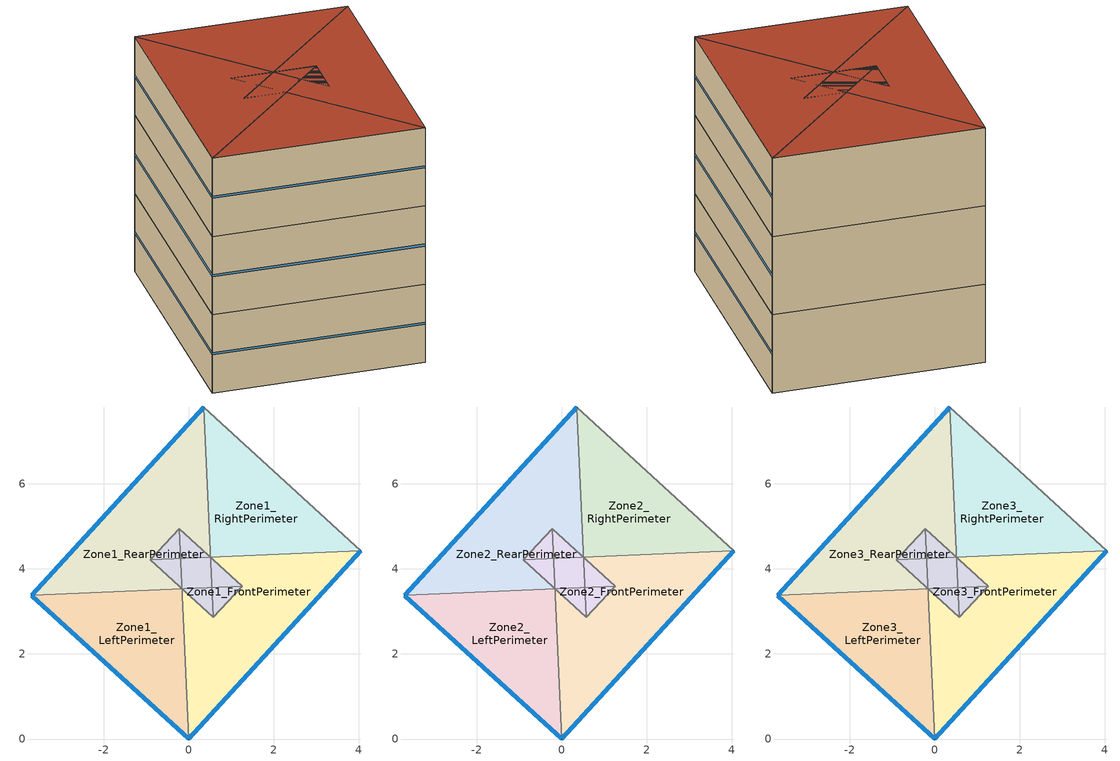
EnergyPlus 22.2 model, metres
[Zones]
Zone1_FrontPerimeter
 floor ground (ground_floor_Construction): 4.05,4.43 0,0 -0.22,4.94 -0.9,4.21 z0
 wall outside (exterior_wall_Construction): 0,0 4.05,4.43 z0:2
 wall adiabatic (interior_wall_Construction): 4.05,4.43 -0.9,4.21 / -0.22,4.94 0,0 z0:2
 wall to Zone1_Core (interior_wall_Construction): -0.9,4.21 -0.22,4.94 z0:2
 window (Window1C): 0,0 4.05,4.43 z0.97:1.03
Zone1_RightPerimeter
 floor ground (ground_floor_Construction): 4.05,4.43 -0.9,4.21 0.58,2.86 0.36,7.8 z0
 wall adiabatic (interior_wall_Construction): -0.9,4.21 4.05,4.43 0.36,7.8 0.58,2.86 z0:2
 wall to Zone1_Core (interior_wall_Construction): 0.58,2.86 -0.9,4.21 z0:2
Zone1_RearPerimeter
 floor ground (ground_floor_Construction): 0.36,7.8 0.58,2.86 1.25,3.6 -3.69,3.37 z0
 wall outside (exterior_wall_Construction): 0.36,7.8 -3.69,3.37 z0:2
 wall adiabatic (interior_wall_Construction): -3.69,3.37 1.25,3.6 / 0.58,2.86 0.36,7.8 z0:2
 wall to Zone1_Core (interior_wall_Construction): 1.25,3.6 0.58,2.86 z0:2
 window (Window1C): 0.36,7.8 -3.69,3.38 z0.97:1.03
Zone1_LeftPerimeter
 floor ground (ground_floor_Construction): 1.25,3.6 -0.22,4.94 0,0 -3.69,3.37 z0
 wall outside (exterior_wall_Construction): -3.69,3.37 0,0 z0:2
 wall adiabatic (interior_wall_Construction): 0,0 -0.22,4.94 / 1.25,3.6 -3.69,3.37 z0:2
 wall to Zone1_Core (interior_wall_Construction): -0.22,4.94 1.25,3.6 z0:2
 window (Window1C): -3.69,3.37 0,0 z0.97:1.03
Zone1_Core
 floor ground (ground_floor_Construction): 0.58,2.86 1.25,3.6 -0.22,4.94 -0.9,4.21 z0
Zone2_FrontPerimeter
 floor to Zone1_FrontPerimeter (inter_floor_Construction): 4.05,4.43 0,0 -0.22,4.94 -0.9,4.21 z2
 wall outside (exterior_wall_Construction): 0,0 4.05,4.43 z2:4
 wall adiabatic (interior_wall_Construction): 4.05,4.43 -0.9,4.21 / -0.22,4.94 0,0 z2:4
 wall to Zone2_Core (interior_wall_Construction): -0.9,4.21 -0.22,4.94 z2:4
 window (Window1C): 0,0 4.05,4.43 z2.97:3.03
Zone2_RightPerimeter
 floor to Zone1_RightPerimeter (inter_floor_Construction): 4.05,4.43 -0.9,4.21 0.58,2.86 0.36,7.8 z2
 wall adiabatic (interior_wall_Construction): -0.9,4.21 4.05,4.43 0.36,7.8 0.58,2.86 z2:4
 wall to Zone2_Core (interior_wall_Construction): 0.58,2.86 -0.9,4.21 z2:4
Zone2_RearPerimeter
 floor to Zone1_RearPerimeter (inter_floor_Construction): 0.36,7.8 0.58,2.86 1.25,3.6 -3.69,3.37 z2
 wall outside (exterior_wall_Construction): 0.36,7.8 -3.69,3.37 z2:4
 wall adiabatic (interior_wall_Construction): -3.69,3.37 1.25,3.6 / 0.58,2.86 0.36,7.8 z2:4
 wall to Zone2_Core (interior_wall_Construction): 1.25,3.6 0.58,2.86 z2:4
 window (Window1C): 0.36,7.8 -3.69,3.38 z2.97:3.03
Zone2_LeftPerimeter
 floor to Zone1_LeftPerimeter (inter_floor_Construction): 1.25,3.6 -0.22,4.94 0,0 -3.69,3.37 z2
 wall outside (exterior_wall_Construction): -3.69,3.37 0,0 z2:4
 wall adiabatic (interior_wall_Construction): 0,0 -0.22,4.94 / 1.25,3.6 -3.69,3.37 z2:4
 wall to Zone2_Core (interior_wall_Construction): -0.22,4.94 1.25,3.6 z2:4
 window (Window1C): -3.69,3.37 0,0 z2.97:3.03
Zone2_Core
 floor to Zone1_Core (inter_floor_Construction): 0.58,2.86 1.25,3.6 -0.22,4.94 -0.9,4.21 z2
Zone3_FrontPerimeter
 floor to Zone2_FrontPerimeter (inter_floor_Construction): 4.05,4.43 0,0 -0.22,4.94 -0.9,4.21 z4
 wall outside (exterior_wall_Construction): 0,0 4.05,4.43 z4:6
 wall adiabatic (interior_wall_Construction): 4.05,4.43 -0.9,4.21 / -0.22,4.94 0,0 z4:6
 wall to Zone3_Core (interior_wall_Construction): -0.9,4.21 -0.22,4.94 z4:6
 window (Window1C): 0,0 4.05,4.43 z4.97:5.03
 roof outside (flat_roof_Construction): 0,0 4.05,4.43 -0.9,4.21 -0.22,4.94 z6
Zone3_RightPerimeter
 floor to Zone2_RightPerimeter (inter_floor_Construction): 4.05,4.43 -0.9,4.21 0.58,2.86 0.36,7.8 z4
 wall adiabatic (interior_wall_Construction): -0.9,4.21 4.05,4.43 0.36,7.8 0.58,2.86 z4:6
 wall to Zone3_Core (interior_wall_Construction): 0.58,2.86 -0.9,4.21 z4:6
 roof outside (flat_roof_Construction): 4.05,4.43 0.36,7.8 0.58,2.86 -0.9,4.21 z6
Zone3_RearPerimeter
 floor to Zone2_RearPerimeter (inter_floor_Construction): 0.36,7.8 0.58,2.86 1.25,3.6 -3.69,3.37 z4
 wall outside (exterior_wall_Construction): 0.36,7.8 -3.69,3.37 z4:6
 wall adiabatic (interior_wall_Construction): -3.69,3.37 1.25,3.6 / 0.58,2.86 0.36,7.8 z4:6
 wall to Zone3_Core (interior_wall_Construction): 1.25,3.6 0.58,2.86 z4:6
 window (Window1C): 0.36,7.8 -3.69,3.38 z4.97:5.03
 roof outside (flat_roof_Construction): 0.58,2.86 0.36,7.8 -3.69,3.37 1.25,3.6 z6
Zone3_LeftPerimeter
 floor to Zone2_LeftPerimeter (inter_floor_Construction): 1.25,3.6 -0.22,4.94 0,0 -3.69,3.37 z4
 wall outside (exterior_wall_Construction): -3.69,3.37 0,0 z4:6
 wall adiabatic (interior_wall_Construction): 0,0 -0.22,4.94 / 1.25,3.6 -3.69,3.37 z4:6
 wall to Zone3_Core (interior_wall_Construction): -0.22,4.94 1.25,3.6 z4:6
 window (Window1C): -3.69,3.37 0,0 z4.97:5.03
 roof outside (flat_roof_Construction): 0,0 -0.22,4.94 1.25,3.6 -3.69,3.37 z6
Zone3_Core
 floor to Zone2_Core (inter_floor_Construction): 0.58,2.86 1.25,3.6 -0.22,4.94 -0.9,4.21 z4
 roof outside (flat_roof_Construction): 1.25,3.6 0.58,2.86 -0.9,4.21 -0.22,4.94 z6
[BUILDING]
Sample_Building_0: North Axis=47.5696; Terrain=Suburbs; Loads Convergence Tolerance Value=0.04; Temperature Convergence Tolerance Value=0.4; Solar Distribution=FullExterior; Maximum Number of Warmup Days=25; Minimum Number of Warmup Days=1
[Site:Location]
Amsterdam_Netherlands: Latitude=52.37; Longitude=4.89; Time Zone=1; Elevation=-2
[SizingPeriod:DesignDay] Day of Month=21; Humidity Condition Type=Wetbulb; Barometric Pressure=102000; Rain Indicator=No; Snow Indicator=No; Daylight Saving Time Indicator=No; Solar Model Indicator=ASHRAEClearSky
Name | Month | Day Type | Maximum DryBulb Temperature | Daily DryBulb Temperature Range | Wetbulb or DewPoint at Maximum DryBulb | Wind Speed | Wind Direction | Sky Clearness
Netherlands Ann Htg 99.6% Condns DB | 1 | WinterDesignDay | -5 | 0 | -5 | 4 | 270 | 0
Netherlands Ann Clg 1% Condns DB=>MWB | 7 | SummerDesignDay | 28 | 10 | 17 | 3.5 | 90 | 1
[SITE:GROUNDTEMPERATURE:BUILDINGSURFACE]
2.63943, 3.53752, 4.55006, 7.55803, 14.4729, 16.1767, 18.7844, 17.6739, 14.8438, 9.05959, 6.65591, 4.01071
[MATERIAL] Thermal Absorptance=0.9; Solar Absorptance=0.7; Visible Absorptance=0.7
Name | Roughness | Thickness | Conductivity | Density | Specific Heat
ground_floor_OpaqueMat | MediumRough | 0.186411 | 0.0745646 | 621.864 | 2301.07
exterior_wall_OpaqueMat | MediumSmooth | 0.120195 | 0.048078 | 1939.63 | 834.025
flat_roof_OpaqueMat | MediumSmooth | 0.140356 | 0.0561426 | 807.246 | 994.623
inter_floor_OpaqueMat | MediumRough | 0.145041 | 0.0725203 | 628.939 | 2215.96
interior_wall_OpaqueMat | MediumRough | 0.19767 | 0.13178 | 2314.8 | 910.913
[WINDOWMATERIAL:GLAZING]
Glazing_Clear_3mm: Optical Data Type=SpectralAverage; Thickness=0.003; Solar Transmittance at Normal Incidence=0.765738; Front Side Solar Reflectance at Normal Incidence=0.0742989; Back Side Solar Reflectance at Normal Incidence=0.0757999; Visible Transmittance at Normal Incidence=0.873094; Front Side Visible Reflectance at Normal Incidence=0.0646499; Back Side Visible Reflectance at Normal Incidence=0.0644216; Infrared Transmittance at Normal Incidence=0; Front Side Infrared Hemispherical Emissivity=0.84; Back Side Infrared Hemispherical Emissivity=0.84; Conductivity=1.04012; Dirt Correction Factor for Solar and Visible Transmittance=1; Solar Diffusing=No; Youngs modulus=72000000000; Poissons ratio=0.22
[CONSTRUCTION]
WINDOW1C: Glazing_Clear_3mm
ground_floor_Construction: ground_floor_OpaqueMat
exterior_wall_Construction: exterior_wall_OpaqueMat
flat_roof_Construction: flat_roof_OpaqueMat
inter_floor_Construction: inter_floor_OpaqueMat
interior_wall_Construction: interior_wall_OpaqueMat
[ZONE] Type=1; Multiplier=1; Ceiling Height=autocalculate; Volume=autocalculate; Floor Area=autocalculate; Part of Total Floor Area=Yes
Zone1_FrontPerimeter; Zone1_RightPerimeter; Zone1_RearPerimeter; Zone1_LeftPerimeter; Zone1_Core; Zone2_FrontPerimeter; Zone2_RightPerimeter; Zone2_RearPerimeter; Zone2_LeftPerimeter; Zone2_Core; Zone3_FrontPerimeter; Zone3_RightPerimeter; Zone3_RearPerimeter; Zone3_LeftPerimeter; Zone3_Core
[ZONEINFILTRATION:DESIGNFLOWRATE] Schedule=AlwaysOnSched; Design Flow Rate Calculation Method=Flow/Zone; Design Flow Rate=0.255135; Constant Term Coefficient=1; Temperature Term Coefficient=0; Velocity Term Coefficient=0; Velocity Squared Term Coefficient=0
Name | Zone or ZoneList or Space or SpaceList
Infil_residential_A_Zone1_FrontPerimeter | Zone1_FrontPerimeter
Infil_residential_A_Zone1_RightPerimeter | Zone1_RightPerimeter
Infil_residential_A_Zone1_RearPerimeter | Zone1_RearPerimeter
Infil_residential_A_Zone1_LeftPerimeter | Zone1_LeftPerimeter
Infil_residential_A_Zone1_Core | Zone1_Core
Infil_residential_A_Zone2_FrontPerimeter | Zone2_FrontPerimeter
Infil_residential_A_Zone2_RightPerimeter | Zone2_RightPerimeter
Infil_residential_A_Zone2_RearPerimeter | Zone2_RearPerimeter
Infil_residential_A_Zone2_LeftPerimeter | Zone2_LeftPerimeter
Infil_residential_A_Zone2_Core | Zone2_Core
Infil_residential_A_Zone3_FrontPerimeter | Zone3_FrontPerimeter
Infil_residential_A_Zone3_RightPerimeter | Zone3_RightPerimeter
Infil_residential_A_Zone3_RearPerimeter | Zone3_RearPerimeter
Infil_residential_A_Zone3_LeftPerimeter | Zone3_LeftPerimeter
Infil_residential_A_Zone3_Core | Zone3_Core
[ZONEVENTILATION:DESIGNFLOWRATE] Schedule=VentSched_DayNight; Design Flow Rate Calculation Method=Flow/Zone; Design Flow Rate=0.00233333; Ventilation Type=Natural; Fan Pressure Rise=0; Constant Term Coefficient=1; Temperature Term Coefficient=0; Velocity Term Coefficient=0; Velocity Squared Term Coefficient=0; Minimum Indoor Temperature=-100; Maximum Indoor Temperature=100; Delta Temperature=-100; Minimum Outdoor Temperature=-100; Maximum Outdoor Temperature=100; Maximum Wind Speed=40
Name | Zone or ZoneList or Space or SpaceList | Fan Total Efficiency
Vent_residential_A_Zone1_FrontPerimeter | Zone1_FrontPerimeter | 0.73534
Vent_residential_A_Zone1_RightPerimeter | Zone1_RightPerimeter | 0.606357
Vent_residential_A_Zone1_RearPerimeter | Zone1_RearPerimeter | 0.701071
Vent_residential_A_Zone1_LeftPerimeter | Zone1_LeftPerimeter | 0.743204
Vent_residential_A_Zone1_Core | Zone1_Core | 0.717853
Vent_residential_A_Zone2_FrontPerimeter | Zone2_FrontPerimeter | 0.631932
Vent_residential_A_Zone2_RightPerimeter | Zone2_RightPerimeter | 0.631096
Vent_residential_A_Zone2_RearPerimeter | Zone2_RearPerimeter | 0.675985
Vent_residential_A_Zone2_LeftPerimeter | Zone2_LeftPerimeter | 0.720745
Vent_residential_A_Zone2_Core | Zone2_Core | 0.707246
Vent_residential_A_Zone3_FrontPerimeter | Zone3_FrontPerimeter | 0.658636
Vent_residential_A_Zone3_RightPerimeter | Zone3_RightPerimeter | 0.740914
Vent_residential_A_Zone3_RearPerimeter | Zone3_RearPerimeter | 0.754614
Vent_residential_A_Zone3_LeftPerimeter | Zone3_LeftPerimeter | 0.773297
Vent_residential_A_Zone3_Core | Zone3_Core | 0.727137
[DESIGNSPECIFICATION:OUTDOORAIR]
DSOA_Global: Outdoor Air Method=Sum; Outdoor Air Flow per Person=0.00236; Outdoor Air Flow per Zone Floor Area=0.000305; Outdoor Air Flow per Zone=0; Outdoor Air Flow Air Changes per Hour=0
[DESIGNSPECIFICATION:ZONEAIRDISTRIBUTION]
DSZAD_Global: Zone Air Distribution Effectiveness in Cooling Mode=1; Zone Air Distribution Effectiveness in Heating Mode=1; Zone Secondary Recirculation Fraction=0.3; Minimum Zone Ventilation Efficiency=0
[SIZING:ZONE]
ALL_ZONES: Zone Cooling Design Supply Air Temperature Input Method=SupplyAirTemperature; Zone Cooling Design Supply Air Temperature=14.1394; Zone Heating Design Supply Air Temperature Input Method=SupplyAirTemperature; Zone Heating Design Supply Air Temperature=48.1; Zone Cooling Design Supply Air Humidity Ratio=0.00877503; Zone Heating Design Supply Air Humidity Ratio=0.00372321; Design Specification Outdoor Air Object=DSOA_Global; Zone Heating Sizing Factor=1; Zone Cooling Sizing Factor=1; Cooling Design Air Flow Method=DesignDayWithLimit; Cooling Design Air Flow Rate=0; Cooling Minimum Air Flow per Zone Floor Area=0.000762; Cooling Minimum Air Flow=0; Cooling Minimum Air Flow Fraction=0.2; Heating Design Air Flow Method=DesignDay; Heating Design Air Flow Rate=0; Heating Maximum Air Flow per Zone Floor Area=0.002032; Heating Maximum Air Flow=0.141576; Heating Maximum Air Flow Fraction=0.3; Design Specification Zone Air Distribution Object=DSZAD_Global; Account for Dedicated Outdoor Air System=No; Dedicated Outdoor Air System Control Strategy=NeutralSupplyAir; Dedicated Outdoor Air Low Setpoint Temperature for Design=autosize; Dedicated Outdoor Air High Setpoint Temperature for Design=autosize; Zone Load Sizing Method=Sensible Load Only No Latent Load; Zone Latent Cooling Design Supply Air Humidity Ratio Input Method=HumidityRatioDifference; Zone Cooling Design Supply Air Humidity Ratio Difference=0.005; Zone Latent Heating Design Supply Air Humidity Ratio Input Method=HumidityRatioDifference; Zone Humidification Design Supply Air Humidity Ratio Difference=0.005
[ZONECONTROL:THERMOSTAT] Control Type Schedule=ZONE CONTROL TYPE SCHEDULE; Temperature Difference Between Cutout And Setpoint=0
Name | Zone or ZoneList | Control 1
Zone1_FrontPerimeter CONTROLS | Zone1_FrontPerimeter | Zone1_FrontPerimeter SETPOINTS
Zone1_RightPerimeter CONTROLS | Zone1_RightPerimeter | Zone1_RightPerimeter SETPOINTS
Zone1_RearPerimeter CONTROLS | Zone1_RearPerimeter | Zone1_RearPerimeter SETPOINTS
Zone1_LeftPerimeter CONTROLS | Zone1_LeftPerimeter | Zone1_LeftPerimeter SETPOINTS
Zone1_Core CONTROLS | Zone1_Core | Zone1_Core SETPOINTS
Zone2_FrontPerimeter CONTROLS | Zone2_FrontPerimeter | Zone2_FrontPerimeter SETPOINTS
Zone2_RightPerimeter CONTROLS | Zone2_RightPerimeter | Zone2_RightPerimeter SETPOINTS
Zone2_RearPerimeter CONTROLS | Zone2_RearPerimeter | Zone2_RearPerimeter SETPOINTS
Zone2_LeftPerimeter CONTROLS | Zone2_LeftPerimeter | Zone2_LeftPerimeter SETPOINTS
Zone2_Core CONTROLS | Zone2_Core | Zone2_Core SETPOINTS
Zone3_FrontPerimeter CONTROLS | Zone3_FrontPerimeter | Zone3_FrontPerimeter SETPOINTS
Zone3_RightPerimeter CONTROLS | Zone3_RightPerimeter | Zone3_RightPerimeter SETPOINTS
Zone3_RearPerimeter CONTROLS | Zone3_RearPerimeter | Zone3_RearPerimeter SETPOINTS
Zone3_LeftPerimeter CONTROLS | Zone3_LeftPerimeter | Zone3_LeftPerimeter SETPOINTS
Zone3_Core CONTROLS | Zone3_Core | Zone3_Core SETPOINTS
[THERMOSTATSETPOINT:DUALSETPOINT] Heating Setpoint Temperature Schedule=ZONE HEATING SETPOINTS; Cooling Setpoint Temperature Schedule=ZONE COOLING SETPOINTS
Zone1_FrontPerimeter SETPOINTS; Zone1_RightPerimeter SETPOINTS; Zone1_RearPerimeter SETPOINTS; Zone1_LeftPerimeter SETPOINTS; Zone1_Core SETPOINTS; Zone2_FrontPerimeter SETPOINTS; Zone2_RightPerimeter SETPOINTS; Zone2_RearPerimeter SETPOINTS; Zone2_LeftPerimeter SETPOINTS; Zone2_Core SETPOINTS; Zone3_FrontPerimeter SETPOINTS; Zone3_RightPerimeter SETPOINTS; Zone3_RearPerimeter SETPOINTS; Zone3_LeftPerimeter SETPOINTS; Zone3_Core SETPOINTS
[ZONEHVAC:IDEALLOADSAIRSYSTEM] Maximum Heating Supply Air Temperature=48.9086; Minimum Cooling Supply Air Temperature=13.1785; Maximum Heating Supply Air Humidity Ratio=0.015; Minimum Cooling Supply Air Humidity Ratio=0.0077; Heating Limit=NoLimit; Maximum Heating Air Flow Rate=Autosize; Cooling Limit=NoLimit; Maximum Cooling Air Flow Rate=Autosize; Dehumidification Control Type=ConstantSupplyHumidityRatio; Cooling Sensible Heat Ratio=0.7; Humidification Control Type=ConstantSupplyHumidityRatio; Demand Controlled Ventilation Type=None; Outdoor Air Economizer Type=NoEconomizer; Heat Recovery Type=None; Sensible Heat Recovery Effectiveness=0.7; Latent Heat Recovery Effectiveness=0.65
Zone1_FrontPerimeter Ideal Loads; Zone1_RightPerimeter Ideal Loads; Zone1_RearPerimeter Ideal Loads; Zone1_LeftPerimeter Ideal Loads; Zone1_Core Ideal Loads; Zone2_FrontPerimeter Ideal Loads; Zone2_RightPerimeter Ideal Loads; Zone2_RearPerimeter Ideal Loads; Zone2_LeftPerimeter Ideal Loads; Zone2_Core Ideal Loads; Zone3_FrontPerimeter Ideal Loads; Zone3_RightPerimeter Ideal Loads; Zone3_RearPerimeter Ideal Loads; Zone3_LeftPerimeter Ideal Loads; Zone3_Core Ideal Loads
[Zone equipment]
Zone1_FrontPerimeter: Zone1_FrontPerimeter Ideal Loads
Zone1_RightPerimeter: Zone1_RightPerimeter Ideal Loads
Zone1_RearPerimeter: Zone1_RearPerimeter Ideal Loads
Zone1_LeftPerimeter: Zone1_LeftPerimeter Ideal Loads
Zone1_Core: Zone1_Core Ideal Loads
Zone2_FrontPerimeter: Zone2_FrontPerimeter Ideal Loads
Zone2_RightPerimeter: Zone2_RightPerimeter Ideal Loads
Zone2_RearPerimeter: Zone2_RearPerimeter Ideal Loads
Zone2_LeftPerimeter: Zone2_LeftPerimeter Ideal Loads
Zone2_Core: Zone2_Core Ideal Loads
Zone3_FrontPerimeter: Zone3_FrontPerimeter Ideal Loads
Zone3_RightPerimeter: Zone3_RightPerimeter Ideal Loads
Zone3_RearPerimeter: Zone3_RearPerimeter Ideal Loads
Zone3_LeftPerimeter: Zone3_LeftPerimeter Ideal Loads
Zone3_Core: Zone3_Core Ideal Loads
[WATERHEATER:MIXED] Heater Ignition Minimum Flow Rate=0; Heater Ignition Delay=0; Heater Fuel Type=Electricity; Heater Thermal Efficiency=0.9; Off Cycle Parasitic Fuel Consumption Rate=0; Off Cycle Parasitic Heat Fraction to Tank=0; On Cycle Parasitic Fuel Consumption Rate=0; On Cycle Parasitic Heat Fraction to Tank=0; Ambient Temperature Schedule=Always22C; Off Cycle Loss Fraction to Zone=1; On Cycle Loss Fraction to Zone=1; Use Side Effectiveness=1; Source Side Effectiveness=1; Use Side Design Flow Rate=autosize; Source Side Design Flow Rate=autosize; Indirect Water Heating Recovery Time=1.5; Source Side Flow Control Mode=IndirectHeatPrimarySetpoint; EndUse Subcategory=General
Name | Tank Volume | Setpoint Temperature Schedule | Deadband Temperature Difference | Maximum Temperature Limit | Heater Control Type | Heater Maximum Capacity | Off Cycle Parasitic Fuel Type | On Cycle Parasitic Fuel Type | Ambient Temperature Indicator | Off Cycle Loss Coefficient to Ambient Temperature | On Cycle Loss Coefficient to Ambient Temperature | Peak Use Flow Rate | Use Flow Rate Fraction Schedule
MyDHW_0_WaterHeater | 0.277503 | MyDHW_0_Setpoint | 2 | 80 | CYCLE | 4223.21 | Electricity | Electricity | SCHEDULE | 5 | 5 | 2.74594e-06 | MyDHW_0_UseFraction
Scenario_2_WaterHeater | 0.319814 | Scenario_2_Setpoint | 0 |  | Cycle | 4340.25 |  |  | Schedule |  |  |  | Scenario_2_UseFraction
[Schedule:Compact]
ALWAYS22C: Through: 12/31, For: AllDays, Until: 24:00, 22
[SCHEDULE:COMPACT]
MyDHW_0_UseFraction: Through: 12/31, For: AllDays, Until: 06:00, 0, Until: 08:00, 0.62, Until: 10:00, 0.98, Until: 17:00, 0.2, Until: 21:00, 0.69, Until: 24:00, 0.62
MyDHW_0_Setpoint: Through: 12/31, For: AllDays, Until: 24:00, 59.4729
ZONE CONTROL TYPE SCHEDULE: Through: 12/31, For: AllDays, Until: 24:00, 4
ZONE HEATING SETPOINTS: Through: 12/31, For: AllDays, Until: 07:00, 16, Until: 19:00, 10.64, Until: 24:00, 16
ZONE COOLING SETPOINTS: Through: 12/31, For: AllDays, Until: 07:00, 26.22, Until: 19:00, 25.6, Until: 24:00, 26.22
VentSched_DayNight: Through: 12/31, For: AllDays, Until: 06:00, 0.5, Until: 22:00, 1, Until: 24:00, 0.5
Scenario_2_UseFraction: Through: 12/31, For: AllDays, Until: 06:00, 0, Until: 08:00, 0.62, Until: 10:00, 0.92, Until: 17:00, 0.28, Until: 21:00, 0.84, Until: 24:00, 0.62
Scenario_2_Setpoint: Through: 12/31, For: AllDays, Until: 24:00, 58.31
[SCHEDULE:CONSTANT]
AlwaysOnSched: Hourly Value=1
